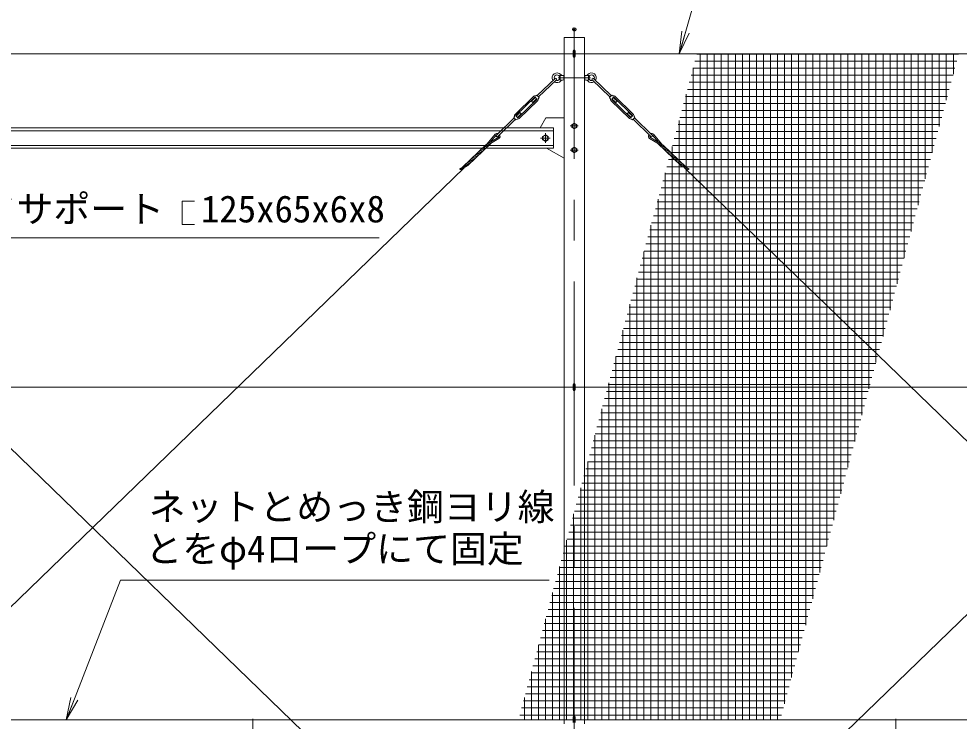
# Model space of a CAD drawing. Units: millimetres at full size; details may follow other scales. Extents: x -14700 to 14700, y -10395 to 10395.
# Drawn here: x -9101 to -3249, y 1288 to 5659 of the extents above; entities that cross this region are included whole.
import ezdxf
from ezdxf.enums import TextEntityAlignment as Align

# ---------------------------------------------------------------- set-up
doc = ezdxf.new("R2010")
doc.units = ezdxf.units.MM
doc.header["$LTSCALE"] = 40
doc.header["$PDMODE"] = 32
doc.header["$PDSIZE"] = 20
doc.linetypes.add('USER1', pattern=[50.8, 31.75, -6.35, 6.35, -6.35])
for name, color, linetype, lineweight in [('0-0_D-STR3', 3, 'Continuous', 13), ('0-1_D-STR1', 1, 'Continuous', 18), ('0-2_D-BMK', 2, 'USER1', 13), ('0-7_0', 7, 'Continuous', 18), ('0-9_D-STR-TXT', 7, 'Continuous', 13), ('0-B_D-STR2', 7, 'Continuous', 13)]:
    doc.layers.add(name, color=color, linetype=linetype, lineweight=lineweight)
doc.layers.add('0-8_Defpoints', color=253, linetype='Continuous')
doc.styles.add('ＭＳ ゴシック', font='')
doc.styles.get('ＭＳ ゴシック').set_extended_font_data('MS Gothic')

# ---------------------------------------------------------------- blocks, each defined once
blk = doc.blocks.new('_Open')
at = {"layer": '0-7_0'}
blk.add_line((-40, 6.67), (0, 0), dxfattribs=at)
blk.add_lwpolyline([(-40, -6.67), (0, 0), (-40, 0)], dxfattribs=at)

msp = doc.modelspace()

# ---------------------------------------------------------------- linework, layer by layer
at = {"layer": '0-0_D-STR3'}
for p, q in [((-10862.55, 5442.52), (1155.76, 5442.52)), ((-5650.24, 5459.52), (-5650.24, 5425.52)), ((-5638.24, 5459.52), (-5638.24, 5425.52)), ((-5763.96, 5288.83), (-5874.57, 5181.69)), ((-5755.61, 5280.21), (-5866.22, 5173.07)), ((-5732.52, 5306.02), (-5735.96, 5300.52)), ((-5735.96, 5300.52), (-5735.96, 5284.52)), ((-5732.52, 5279.02), (-5735.96, 5284.52)), ((-5709.52, 5307.52), (-5732.52, 5306.02)), ((-5732.52, 5306.02), (-5732.52, 5292.52)), ((-5732.52, 5279.02), (-5732.52, 5292.52)), ((-5709.52, 5277.52), (-5732.52, 5279.02)), ((-5709.52, 5307.52), (-5709.52, 5277.52)), ((-5709.52, 5300.52), (-5706.74, 5300.52)), ((-5709.52, 5284.52), (-5706.74, 5284.52)), ((-5581.74, 5300.52), (-5578.96, 5300.52)), ((-5581.74, 5284.52), (-5578.96, 5284.52)), ((-5578.96, 5307.52), (-5578.96, 5277.52)), ((-5578.96, 5277.52), (-5555.96, 5279.02)), ((-5555.96, 5306.02), (-5555.96, 5279.02)), ((-5555.96, 5279.02), (-5552.52, 5284.52)), ((-5552.52, 5300.52), (-5552.52, 5284.52)), ((-5532.87, 5280.21), (-5422.26, 5173.07)), ((-5524.52, 5288.83), (-5413.91, 5181.69)), ((-5896.56, 5177.08), (-6012.92, 5064.37)), ((-5890.65, 5170.98), (-6007.01, 5058.27)), ((-5877.43, 5157.33), (-5993.79, 5044.62)), ((-5871.52, 5151.23), (-5987.88, 5038.51)), ((-5886.78, 5169.86), (-5910.48, 5146.9)), ((-5877.39, 5160.16), (-5887.82, 5170.93)), ((-5877.35, 5184.56), (-5884.12, 5180.33)), ((-5863.44, 5170.19), (-5877.35, 5184.56)), ((-5863.44, 5170.19), (-5867.88, 5163.56)), ((-5425.04, 5170.19), (-5411.13, 5184.56)), ((-5425.04, 5170.19), (-5420.6, 5163.57)), ((-5416.96, 5151.23), (-5300.6, 5038.52)), ((-5411.13, 5184.56), (-5404.36, 5180.33)), ((-5411.09, 5160.16), (-5400.65, 5170.94)), ((-5411.05, 5157.33), (-5294.68, 5044.62)), ((-5401.7, 5169.86), (-5377.99, 5146.9)), ((-5397.83, 5170.98), (-5281.46, 5058.27)), ((-5391.91, 5177.09), (-5275.55, 5064.37)), ((-6018.22, 5042.53), (-6128.84, 4935.39)), ((-6009.87, 5033.91), (-6120.49, 4926.77)), ((-6007.09, 5031.04), (-6000.32, 5035.27)), ((-5996.62, 5044.66), (-6007.06, 5055.44)), ((-5982.31, 5077.32), (-6006.01, 5054.36)), ((-5973.96, 5068.7), (-5997.66, 5045.74)), ((-5973.96, 5068.7), (-5982.31, 5077.32)), ((-5821.74, 5042.52), (-5857.45, 4980.02)), ((-5821.74, 5042.52), (-5706.74, 5042.52)), ((-5314.52, 5068.7), (-5306.17, 5077.32)), ((-5314.52, 5068.7), (-5290.81, 5045.74)), ((-5306.17, 5077.32), (-5282.46, 5054.36)), ((-5291.86, 5044.67), (-5281.42, 5055.44)), ((-5281.38, 5031.04), (-5288.15, 5035.27)), ((-5278.6, 5033.92), (-5167.99, 4926.77)), ((-5270.25, 5042.54), (-5159.64, 4935.39)), ((-6117.53, 4920.46), (-6193.84, 4876.12)), ((-6136.13, 4941.37), (-6188.03, 4879.5)), ((-6130.4, 4935.76), (-6167.66, 4891.33)), ((-5170.94, 4920.47), (-5094.63, 4876.12)), ((-5158.07, 4935.76), (-5120.81, 4891.34)), ((-5152.34, 4941.38), (-5100.44, 4879.5)), ((-6340.26, 4735.52), (-6199.64, 4871.73)), ((-6304.84, 4747.61), (-6163.54, 4884.47)), ((-6190.59, 4859.5), (-6241.59, 4829.87)), ((-6112.9, 4913.9), (-6217.72, 4852.99)), ((-5175.57, 4913.9), (-5070.76, 4853)), ((-4983.63, 4747.61), (-5124.93, 4884.48)), ((-5097.88, 4859.51), (-5046.88, 4829.87)), ((-4948.21, 4735.52), (-5088.83, 4871.73)), ((-6238.34, 4813.25), (-6289.34, 4783.61)), ((-6214.46, 4836.38), (-6265.47, 4806.74)), ((-5817.53, 4855.02), (-5706.74, 4792.52)), ((-5074.01, 4836.38), (-5023.01, 4806.74)), ((-5050.13, 4813.26), (-4999.13, 4783.62)), ((-6286.09, 4767), (-6358.97, 4724.64)), ((-6309.96, 4743.87), (-6349.77, 4720.74)), ((-6262.21, 4790.12), (-6313.22, 4760.48)), ((-5026.26, 4790.13), (-4975.25, 4760.49)), ((-5002.38, 4767), (-4929.5, 4724.65)), ((-4978.51, 4743.88), (-4938.71, 4720.75)), ((-11333.22, -114.21), (-6329.87, 4732.31)), ((-10954.39, 4732.31), (-7236.27, 1130.73)), ((-5337.36, -114.28), (-330.9, 4731.71)), ((-4957.58, 4731.71), (48.89, -114.28)), ((-10862.55, 3367.52), (1183.24, 3367.52)), ((-5650.24, 3384.52), (-5650.24, 3350.52)), ((-5638.24, 3384.52), (-5638.24, 3350.52)), ((-10862.55, 1297.52), (1155.76, 1297.52)), ((-5650.24, 1314.52), (-5650.24, 1280.52)), ((-5638.24, 1314.52), (-5638.24, 1280.52))]:
    msp.add_line(p, q, dxfattribs=at)
for points in [[(-5578.96, 5307.52), (-5555.96, 5306.02), (-5552.52, 5300.52)], [(-5878.43, 5161.24), (-5902.13, 5138.28), (-5910.48, 5146.9)], [(-5410.05, 5161.24), (-5386.34, 5138.28), (-5377.99, 5146.9)], [(-6007.09, 5031.04), (-6021.01, 5045.41), (-6016.57, 5052.03)], [(-5281.38, 5031.04), (-5267.47, 5045.41), (-5271.91, 5052.04)]]:
    msp.add_lwpolyline(points, dxfattribs=at)
for points in [[(-5659.22, 5001.17), (-5644.24, 5009.82), (-5629.26, 5001.17), (-5629.26, 4983.87), (-5644.24, 4975.22), (-5659.22, 4983.87)], [(-5806.23, 4907.12), (-5824.24, 4896.72), (-5842.25, 4907.12), (-5842.25, 4927.92), (-5824.24, 4938.32), (-5806.23, 4927.92)], [(-5659.22, 4851.17), (-5644.24, 4859.82), (-5629.26, 4851.17), (-5629.26, 4833.87), (-5644.24, 4825.22), (-5659.22, 4833.87)]]:
    msp.add_lwpolyline(points, close=True, dxfattribs=at)
for centre, radius in [((-5644.24, 4992.52), 13.11), ((-5824.24, 4917.52), 16.09), ((-5644.24, 4842.52), 13.11)]:
    msp.add_circle(centre, radius, dxfattribs=at)
for centre, radius, start, end in [((-5644.24, 5459.52), 6, 0, 180), ((-5644.24, 5425.52), 6, 180, 0), ((-5751.52, 5292.52), 30, 40.33299, 212.55082), ((-5751.52, 5292.52), 17.5, 27.20289, 204.03674), ((-5751.52, 5292.52), 30, 235.62474, 319.66701), ((-5759.78, 5284.52), 6, 314.08778, 134.08778), ((-5751.52, 5292.52), 17.5, 244.13883, 332.79711), ((-5717.98, 5321), 14, 220.33299, 273.7314), ((-5717.98, 5264.04), 14, 86.2686, 139.66701), ((-5717.98, 5264.04), 14, 86.2686, 139.66701), ((-5570.5, 5321), 14, 266.2686, 319.66701), ((-5570.5, 5264.04), 14, 40.33299, 93.7314), ((-5536.96, 5292.52), 30, 327.4497, 139.66701), ((-5536.96, 5292.52), 30, 220.33299, 304.37578), ((-5536.96, 5292.52), 17.5, 335.96378, 152.79711), ((-5536.96, 5292.52), 17.5, 207.20289, 295.8617), ((-5528.7, 5284.52), 6, 45.91274, 225.91274), ((-5889.26, 5169.54), 10.5, 77.9689, 134.08778), ((-5889.26, 5169.54), 2, 44.08778, 134.08778), ((-5886.24, 5183.72), 4, 257.9689, 301.98853), ((-5878.82, 5158.77), 2, 314.08778, 44.08778), ((-5878.82, 5158.77), 10.5, 314.08778, 10.20667), ((-5864.55, 5161.34), 4, 146.18704, 190.20667), ((-5423.92, 5161.34), 4, 349.79386, 33.81349), ((-5409.65, 5158.77), 10.5, 169.79386, 225.91274), ((-5409.65, 5158.77), 2, 135.91274, 225.91274), ((-5402.24, 5183.73), 4, 238.01199, 282.03163), ((-5399.22, 5169.54), 10.5, 45.91274, 102.03163), ((-5399.22, 5169.54), 2, 45.91274, 135.91274), ((-6019.89, 5054.26), 4, 326.18704, 10.20667), ((-6005.62, 5056.83), 10.5, 134.08778, 190.20667), ((-6005.62, 5056.83), 2, 134.08778, 224.08778), ((-5998.21, 5031.87), 4, 77.9689, 121.98853), ((-5995.18, 5046.06), 10.5, 257.9689, 314.08778), ((-5995.18, 5046.06), 2, 224.08778, 314.08778), ((-5293.29, 5046.06), 10.5, 225.91274, 282.03163), ((-5293.29, 5046.06), 2, 225.91274, 315.91274), ((-5290.27, 5031.88), 4, 58.01199, 102.03163), ((-5282.86, 5056.83), 2, 315.91274, 45.91274), ((-5282.86, 5056.83), 10.5, 349.79386, 45.91274), ((-5268.59, 5054.26), 4, 169.79386, 213.81349), ((-6124.21, 4927.91), 18, 72.59835, 131.26282), ((-6124.66, 4931.08), 6, 134.08778, 314.08778), ((-6124.21, 4927.91), 10, 103.31213, 128.26234), ((-6124.21, 4927.91), 10, 311.89806, 24.1602), ((-6124.21, 4927.91), 18, 308.91207, 32.45459), ((-5164.26, 4927.91), 18, 147.54594, 231.08846), ((-5164.26, 4927.91), 10, 155.84033, 228.10246), ((-5164.26, 4927.91), 18, 48.73771, 107.40218), ((-5163.81, 4931.08), 6, 225.91274, 45.91274), ((-5164.26, 4927.91), 10, 51.73818, 76.6884), ((-6178.77, 4850.18), 30, 120.16142, 134.08778), ((-6205.66, 4885.44), 30, 300.16133, 314.08778), ((-5082.81, 4885.45), 30, 225.91274, 239.83919), ((-5109.71, 4850.18), 30, 45.91274, 59.8391), ((-6250.39, 4780.8), 30, 120.16142, 134.08778), ((-6226.52, 4803.93), 30, 120.16142, 134.08778), ((-6253.41, 4839.19), 30, 300.16133, 314.08778), ((-6202.64, 4827.05), 30, 120.16142, 134.08778), ((-6229.54, 4862.32), 30, 300.16133, 314.08778), ((-5058.94, 4862.32), 30, 225.91274, 239.83919), ((-5085.83, 4827.06), 30, 45.91274, 59.8391), ((-5035.06, 4839.19), 30, 225.91274, 239.83919), ((-5061.95, 4803.93), 30, 45.91274, 59.8391), ((-5038.08, 4780.8), 30, 45.91274, 59.8391), ((-6298.14, 4734.55), 30, 120.16142, 134.08778), ((-6325.04, 4769.81), 30, 300.16133, 314.08778), ((-6274.27, 4757.67), 30, 120.16142, 134.08778), ((-6301.16, 4792.94), 30, 300.16133, 314.08778), ((-6277.29, 4816.06), 30, 300.16133, 314.08778), ((-5011.19, 4816.07), 30, 225.91274, 239.83919), ((-4987.31, 4792.94), 30, 225.91274, 239.83919), ((-5014.2, 4757.68), 30, 45.91274, 59.8391), ((-4963.43, 4769.81), 30, 225.91274, 239.83919), ((-4990.33, 4734.55), 30, 45.91274, 59.8391), ((-6326.69, 4788), 71.11, 243.00191, 251.06606), ((-4961.78, 4788), 71.11, 288.93447, 296.99862), ((-5644.24, 3384.52), 6, 0, 180), ((-5644.24, 3350.52), 6, 180, 0), ((-5644.24, 1314.52), 6, 0, 180)]:
    msp.add_arc(centre, radius, start, end, dxfattribs=at)
at = {"layer": '0-1_D-STR1'}
for p, q in [((-5581.74, 1272.52), (-5581.74, 5542.52)), ((-5774.24, 4980.02), (-11514.24, 4980.02)), ((-5774.24, 4980.02), (-5774.24, 4855.02)), ((-5774.24, 4963.02), (-11514.24, 4963.02)), ((-11514.24, 4872.02), (-5774.24, 4872.02))]:
    msp.add_line(p, q, dxfattribs=at)
for points in [[(-5581.74, 5542.52), (-5706.74, 5542.52), (-5706.74, 1272.52)], [(-11514.24, 4980.02), (-11514.24, 4855.02), (-5774.24, 4855.02)]]:
    msp.add_lwpolyline(points, dxfattribs=at)
at = {"layer": '0-2_D-BMK'}
for p, q in [((-5644.24, -1308.48), (-5644.24, 5593.52)), ((-5744.24, 5292.52), (-5544.24, 5292.52)), ((-5669.24, 4992.52), (-5619.24, 4992.52)), ((-5794.24, 4917.52), (-5854.24, 4917.52)), ((-5824.24, 4947.52), (-5824.24, 4887.52)), ((-5669.24, 4842.52), (-5619.24, 4842.52)), ((-7644.24, 1302.52), (-7644.24, 1130.73)), ((-3644.24, 1302.52), (-3644.24, -797.48))]:
    msp.add_line(p, q, dxfattribs=at)
at = {"layer": '0-8_Defpoints'}
msp.add_point((-5644.24, 5593.52), dxfattribs=at)
at = {"layer": '0-9_D-STR-TXT'}
for points in [[(168.51, 5854.33), (-4873.31, 5854.33), (-4990.52, 5444.44)], [(-6858.59, 4296.41), (-9973.62, 4296.41), (-10165.54, 4853.13)], [(-8007.41, 4524.49), (-8083.24, 4524.49), (-8083.24, 4378.65), (-8007.41, 4378.65)], [(-5800.33, 2165.44), (-8468.54, 2165.44), (-8804.64, 1299.39)]]:
    msp.add_lwpolyline(points, dxfattribs=at)
at = {"layer": '0-B_D-STR2'}
for p, q in [((-4860.8, 1297.52), (-4860.8, 5442.52)), ((-4817.05, 1297.52), (-4817.05, 5442.52)), ((-4773.3, 1297.52), (-4773.3, 5442.52)), ((-4729.55, 1297.52), (-4729.55, 5442.52)), ((-4685.8, 1297.52), (-4685.8, 5442.52)), ((-4642.05, 1297.52), (-4642.05, 5442.52)), ((-4598.3, 1297.52), (-4598.3, 5442.52)), ((-4554.55, 1297.52), (-4554.55, 5442.52)), ((-4510.8, 1297.52), (-4510.8, 5442.52)), ((-4467.05, 1297.52), (-4467.05, 5442.52)), ((-4423.3, 1297.52), (-4423.3, 5442.52)), ((-4379.55, 1297.52), (-4379.55, 5442.52)), ((-4335.8, 1397.09), (-4335.8, 5442.52)), ((-4292.05, 1560.37), (-4292.05, 5442.52)), ((-4248.3, 1723.65), (-4248.3, 5442.52)), ((-4204.55, 1886.93), (-4204.55, 5442.52)), ((-4160.8, 2050.2), (-4160.8, 5442.52)), ((-4117.05, 2213.48), (-4117.05, 5442.52)), ((-4073.3, 2376.76), (-4073.3, 5442.52)), ((-4029.55, 2540.03), (-4029.55, 5442.52)), ((-3985.8, 2703.31), (-3985.8, 5442.52)), ((-3942.05, 2866.59), (-3942.05, 5442.52)), ((-3898.3, 3029.87), (-3898.3, 5442.52)), ((-3854.55, 3193.14), (-3854.55, 5442.52)), ((-3810.8, 3356.42), (-3810.8, 5442.52)), ((-3767.05, 3519.7), (-3767.05, 5442.52)), ((-3723.3, 3682.97), (-3723.3, 5442.52)), ((-3679.55, 3846.25), (-3679.55, 5442.52)), ((-3635.8, 4009.53), (-3635.8, 5442.52)), ((-3592.05, 4172.81), (-3592.05, 5442.52)), ((-3548.3, 4336.08), (-3548.3, 5442.52)), ((-3504.55, 4499.36), (-3504.55, 5442.52)), ((-3460.8, 4662.64), (-3460.8, 5442.52)), ((-3417.05, 4825.92), (-3417.05, 5442.52)), ((-3373.3, 4989.19), (-3373.3, 5442.52)), ((-3329.55, 5152.47), (-3329.55, 5442.52)), ((-3285.8, 5315.75), (-3285.8, 5442.52)), ((-4893.41, 5395.54), (-3264.42, 5395.54)), ((-4881.69, 5439.29), (-3252.7, 5439.29)), ((-4905.13, 5351.79), (-3276.14, 5351.79)), ((-4904.55, 1297.52), (-4904.55, 5353.97)), ((-4916.85, 5308.04), (-3287.86, 5308.04)), ((-4940.3, 5220.54), (-3311.31, 5220.54)), ((-4928.58, 5264.29), (-3299.59, 5264.29)), ((-4952.02, 5176.79), (-3323.03, 5176.79)), ((-4948.3, 1297.52), (-4948.3, 5190.69)), ((-4963.75, 5133.04), (-3334.76, 5133.04)), ((-4987.19, 5045.54), (-3358.2, 5045.54)), ((-4975.47, 5089.29), (-3346.48, 5089.29)), ((-4998.91, 5001.79), (-3369.92, 5001.79)), ((-4992.05, 1297.52), (-4992.05, 5027.41)), ((-5010.64, 4958.04), (-3381.65, 4958.04)), ((-5035.8, 1297.52), (-5035.8, 4864.13)), ((-5034.08, 4870.54), (-3405.09, 4870.54)), ((-5022.36, 4914.29), (-3393.37, 4914.29)), ((-5045.81, 4826.79), (-3416.81, 4826.79)), ((-5057.53, 4783.04), (-3428.54, 4783.04)), ((-5080.97, 4695.54), (-3451.98, 4695.54)), ((-5079.55, 1297.52), (-5079.55, 4700.86)), ((-5069.25, 4739.29), (-3440.26, 4739.29)), ((-5092.7, 4651.79), (-3463.71, 4651.79)), ((-5116.14, 4564.29), (-3487.15, 4564.29)), ((-5104.42, 4608.04), (-3475.43, 4608.04)), ((-5127.86, 4520.54), (-3498.87, 4520.54)), ((-5123.3, 1297.52), (-5123.3, 4537.58)), ((-5139.59, 4476.79), (-3510.6, 4476.79)), ((-5163.03, 4389.29), (-3534.04, 4389.29)), ((-5151.31, 4433.04), (-3522.32, 4433.04)), ((-5174.76, 4345.54), (-3545.77, 4345.54)), ((-5167.05, 1297.52), (-5167.05, 4374.3)), ((-5186.48, 4301.79), (-3557.49, 4301.79)), ((-5209.92, 4214.29), (-3580.93, 4214.29)), ((-5198.2, 4258.04), (-3569.21, 4258.04)), ((-5221.65, 4170.54), (-3592.66, 4170.54)), ((-5210.8, 1297.52), (-5210.8, 4211.03)), ((-5233.37, 4126.79), (-3604.38, 4126.79)), ((-5256.82, 4039.29), (-3627.82, 4039.29)), ((-5254.55, 1297.52), (-5254.55, 4047.75)), ((-5245.09, 4083.04), (-3616.1, 4083.04)), ((-5268.54, 3995.54), (-3639.55, 3995.54)), ((-5280.26, 3951.79), (-3651.27, 3951.79)), ((-5303.71, 3864.29), (-3674.72, 3864.29)), ((-5298.3, 1297.52), (-5298.3, 3884.47)), ((-5291.98, 3908.04), (-3662.99, 3908.04)), ((-5315.43, 3820.54), (-3686.44, 3820.54)), ((-5327.15, 3776.79), (-3698.16, 3776.79)), ((-5350.6, 3689.29), (-3721.61, 3689.29)), ((-5342.05, 1297.52), (-5342.05, 3721.19)), ((-5338.87, 3733.04), (-3709.88, 3733.04)), ((-5362.32, 3645.54), (-3733.33, 3645.54)), ((-5374.04, 3601.79), (-3745.05, 3601.79)), ((-5397.49, 3514.29), (-3768.5, 3514.29)), ((-5385.8, 1297.52), (-5385.8, 3557.92)), ((-5385.77, 3558.04), (-3756.78, 3558.04)), ((-5409.21, 3470.54), (-3780.22, 3470.54)), ((-5429.55, 1297.52), (-5429.55, 3394.64)), ((-5420.93, 3426.79), (-3791.94, 3426.79)), ((-5444.38, 3339.29), (-3815.39, 3339.29)), ((-5432.66, 3383.04), (-3803.67, 3383.04)), ((-5456.1, 3295.54), (-3827.11, 3295.54)), ((-5473.3, 1297.52), (-5473.3, 3231.36)), ((-5467.83, 3251.79), (-3838.83, 3251.79)), ((-5491.27, 3164.29), (-3862.28, 3164.29)), ((-5479.55, 3208.04), (-3850.56, 3208.04)), ((-5502.99, 3120.54), (-3874, 3120.54)), ((-5517.05, 1297.52), (-5517.05, 3068.08)), ((-5514.72, 3076.79), (-3885.73, 3076.79)), ((-5538.16, 2989.29), (-3909.17, 2989.29)), ((-5526.44, 3033.04), (-3897.45, 3033.04)), ((-5549.88, 2945.54), (-3920.89, 2945.54)), ((-5561.61, 2901.79), (-3932.62, 2901.79)), ((-5560.8, 1297.52), (-5560.8, 2904.81)), ((-5585.05, 2814.29), (-3956.06, 2814.29)), ((-5573.33, 2858.04), (-3944.34, 2858.04)), ((-5596.78, 2770.54), (-3967.79, 2770.54)), ((-5608.5, 2726.79), (-3979.51, 2726.79)), ((-5604.55, 1297.52), (-5604.55, 2741.53)), ((-5631.94, 2639.29), (-4002.95, 2639.29)), ((-5620.22, 2683.04), (-3991.23, 2683.04)), ((-5648.3, 1297.52), (-5648.3, 2578.25)), ((-5643.67, 2595.54), (-4014.68, 2595.54)), ((-5655.39, 2551.79), (-4026.4, 2551.79)), ((-5678.84, 2464.29), (-4049.84, 2464.29)), ((-5667.11, 2508.04), (-4038.12, 2508.04)), ((-5692.05, 1297.52), (-5692.05, 2414.98)), ((-5690.56, 2420.54), (-4061.57, 2420.54)), ((-5702.28, 2376.79), (-4073.29, 2376.79)), ((-5725.73, 2289.29), (-4096.74, 2289.29)), ((-5714, 2333.04), (-4085.01, 2333.04)), ((-5737.45, 2245.54), (-4108.46, 2245.54)), ((-5735.8, 1297.52), (-5735.8, 2251.7)), ((-5749.17, 2201.79), (-4120.18, 2201.79)), ((-5772.62, 2114.29), (-4143.63, 2114.29)), ((-5760.89, 2158.04), (-4131.9, 2158.04)), ((-5784.34, 2070.54), (-4155.35, 2070.54)), ((-5779.55, 1297.52), (-5779.55, 2088.42)), ((-5796.06, 2026.79), (-4167.07, 2026.79)), ((-5819.51, 1939.29), (-4190.52, 1939.29)), ((-5807.79, 1983.04), (-4178.8, 1983.04)), ((-5831.23, 1895.54), (-4202.24, 1895.54)), ((-5823.3, 1297.52), (-5823.3, 1925.14)), ((-5842.95, 1851.79), (-4213.96, 1851.79)), ((-5867.05, 1297.52), (-5867.05, 1761.87)), ((-5866.4, 1764.29), (-4237.41, 1764.29)), ((-5854.68, 1808.04), (-4225.69, 1808.04)), ((-5878.12, 1720.54), (-4249.13, 1720.54)), ((-5889.85, 1676.79), (-4260.85, 1676.79)), ((-5913.29, 1589.29), (-4284.3, 1589.29)), ((-5910.8, 1297.52), (-5910.8, 1598.59)), ((-5901.57, 1633.04), (-4272.58, 1633.04)), ((-5925.01, 1545.54), (-4296.02, 1545.54)), ((-5936.74, 1501.79), (-4307.75, 1501.79)), ((-5960.18, 1414.29), (-4331.19, 1414.29)), ((-5954.55, 1297.52), (-5954.55, 1435.31)), ((-5948.46, 1458.04), (-4319.47, 1458.04)), ((-5971.9, 1370.54), (-4342.91, 1370.54)), ((-5983.63, 1326.79), (-4354.64, 1326.79))]:
    msp.add_line(p, q, dxfattribs=at)

# ---------------------------------------------------------------- block references
at = {"layer": '0-9_D-STR-TXT', "xscale": 3.5, "yscale": 3.5}
for p, rotation in [((-4991.07, 5442.52), 254.0419), ((-8805.37, 1297.52), 248.78946)]:
    msp.add_blockref('_Open', p, dxfattribs=dict(at, rotation=rotation))

# ---------------------------------------------------------------- texts
at = {"layer": '0-9_D-STR-TXT', "style": 'ＭＳ ゴシック'}
for s, p in [('エンドサポート  125x65x6x8', (-9803.38, 4341.8)), ('ネットとめっき鋼ヨリ線', (-8292.09, 2487.78)), ('とをφ4ロープにて固定', (-8313.41, 2226.81))]:
    msp.add_text(s, height=168.3, dxfattribs=at).set_placement(p, align=Align.BOTTOM_LEFT)

doc.saveas('drawing.dxf')
